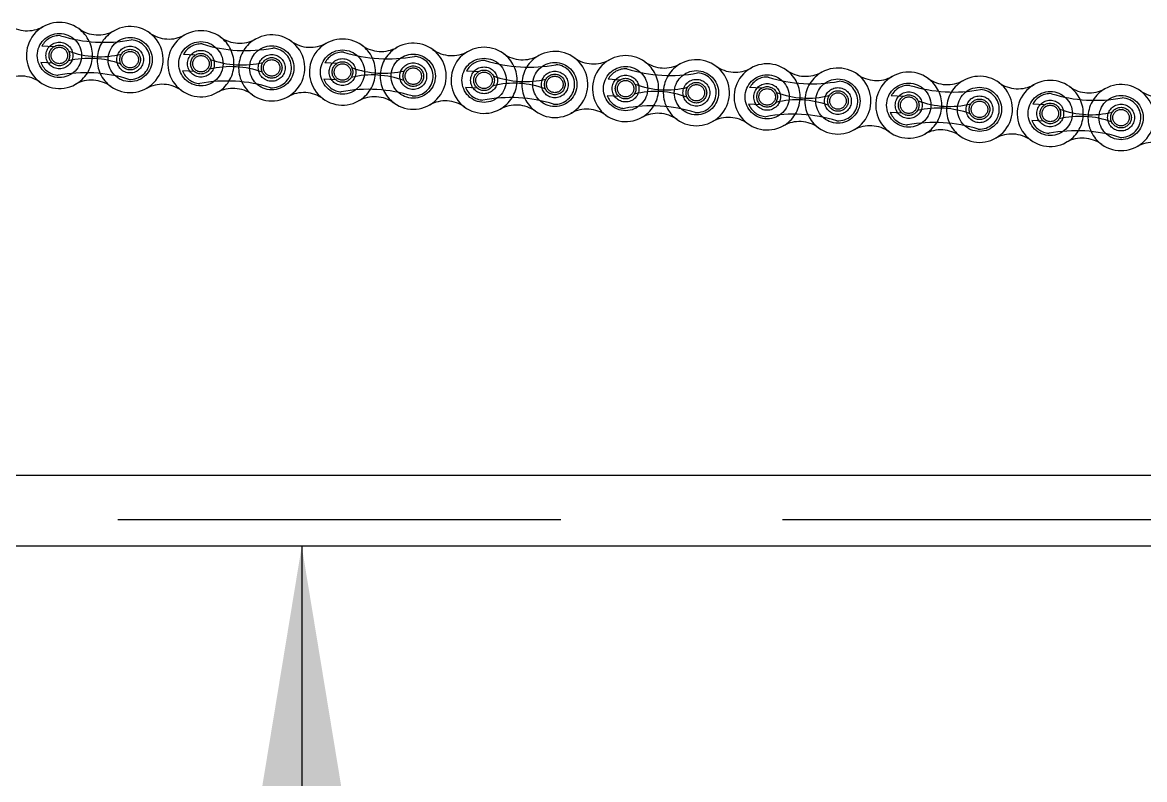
# Model space of a CAD drawing. Header units: metres. Extents: x 0 to 21025, y 0 to 14850.
# Drawn here: x 6086.9 to 6287.9, y 13000.9 to 13136.6 of the extents above; entities that cross this region are included whole.
import ezdxf

# ---------------------------------------------------------------- set-up
doc = ezdxf.new("R2010")
doc.units = ezdxf.units.M
doc.header["$LTSCALE"] = 25
doc.linetypes.add('HIDDEN2', pattern=[4.7625, 3.175, -1.5875])
for name, color, linetype in [('SDM', 7, 'Continuous'), ('SL4', 4, 'Continuous'), ('ST1', 7, 'HIDDEN2')]:
    doc.layers.add(name, color=color, linetype=linetype)
doc.styles.add('ROMANS', font='ROMANS.SHX')
doc.dimstyles.new('25___1-25', dxfattribs={"dimscale": 25, "dimtxt": 2.5, "dimasz": 2, "dimexe": 1.5, "dimexo": 1, "dimgap": 0.5, "dimtad": 1, "dimzin": 12, "dimtxsty": 'ROMANS', "dimcen": 0, "dimclrd": 256, "dimclre": 256, "dimclrt": 3, "dimazin": 3, "dimtfac": 1, "dimtmove": 0, "dimatfit": 0, "dimfxl": 1, "dimlwd": -1, "dimlwe": -1, "dimarcsym": 0})

msp = doc.modelspace()

# ---------------------------------------------------------------- linework, layer by layer
at = {"layer": 'SL4'}
for p, q in [((5588.014, 13055.444), (6490.514, 13055.444)), ((6490.514, 13042.681), (5783.277, 13042.681))]:
    msp.add_line(p, q, dxfattribs=at)
at = {"layer": 'ST1'}
for p, q in [((6092.461, 13132.185), (6090.341, 13132.309)), ((6117.818, 13130.7), (6115.698, 13130.824)), ((6092.289, 13129.238), (6090.169, 13129.362)), ((6117.645, 13127.753), (6115.525, 13127.877)), ((6143.174, 13129.215), (6141.054, 13129.339)), ((6168.531, 13127.73), (6166.411, 13127.854)), ((6143.002, 13126.268), (6140.882, 13126.392)), ((6193.887, 13126.245), (6191.767, 13126.369)), ((6168.358, 13124.783), (6166.238, 13124.907)), ((6193.715, 13123.298), (6191.595, 13123.422)), ((6219.244, 13124.76), (6217.124, 13124.884)), ((6219.071, 13121.813), (6216.951, 13121.937)), ((6244.601, 13123.275), (6242.48, 13123.399)), ((6269.957, 13121.79), (6267.837, 13121.914)), ((6244.428, 13120.328), (6242.308, 13120.452)), ((6269.785, 13118.843), (6267.664, 13118.967)), ((5540.514, 13055.444), (6540.514, 13055.444)), ((6540.514, 13047.444), (5540.514, 13047.444))]:
    msp.add_line(p, q, dxfattribs=at)
for centre, radius in [((6093.48, 13130.647), 3.96), ((6106.158, 13129.904), 3.96), ((6093.48, 13130.647), 2.398), ((6093.48, 13130.647), 1.845), ((6093.48, 13130.647), 1.476), ((6106.158, 13129.904), 2.398), ((6106.158, 13129.904), 1.845), ((6118.837, 13129.162), 3.96), ((6118.837, 13129.162), 2.398), ((6131.515, 13128.419), 3.96), ((6144.193, 13127.677), 3.96), ((6106.158, 13129.904), 1.476), ((6118.837, 13129.162), 1.845), ((6118.837, 13129.162), 1.476), ((6131.515, 13128.419), 2.398), ((6131.515, 13128.419), 1.845), ((6131.515, 13128.419), 1.476), ((6144.193, 13127.677), 2.398), ((6144.193, 13127.677), 1.845), ((6156.871, 13126.934), 3.96), ((6169.55, 13126.192), 3.96), ((6144.193, 13127.677), 1.476), ((6156.871, 13126.934), 2.399), ((6156.871, 13126.934), 1.845), ((6156.871, 13126.934), 1.476), ((6169.55, 13126.192), 2.399), ((6169.55, 13126.192), 1.845), ((6169.55, 13126.192), 1.476), ((6182.228, 13125.449), 3.96), ((6182.228, 13125.449), 2.399), ((6194.906, 13124.707), 3.96), ((6207.585, 13123.964), 3.96), ((6182.228, 13125.449), 1.845), ((6182.228, 13125.449), 1.476), ((6194.906, 13124.707), 2.398), ((6194.906, 13124.707), 1.845), ((6194.906, 13124.707), 1.476), ((6207.585, 13123.964), 2.398), ((6207.585, 13123.964), 1.845), ((6207.585, 13123.964), 1.476), ((6220.263, 13123.222), 3.96), ((6220.263, 13123.222), 2.399), ((6232.941, 13122.479), 3.96), ((6245.619, 13121.737), 3.96), ((6220.263, 13123.222), 1.845), ((6220.263, 13123.222), 1.476), ((6232.941, 13122.479), 2.398), ((6232.941, 13122.479), 1.845), ((6232.941, 13122.479), 1.476), ((6245.619, 13121.737), 2.398), ((6245.619, 13121.737), 1.845), ((6258.298, 13120.994), 3.96), ((6270.976, 13120.252), 3.96), ((6283.654, 13119.509), 3.96), ((6245.619, 13121.737), 1.476), ((6258.298, 13120.994), 2.398), ((6258.298, 13120.994), 1.845), ((6258.298, 13120.994), 1.476), ((6270.976, 13120.252), 2.398), ((6270.976, 13120.252), 1.845), ((6270.976, 13120.252), 1.476), ((6283.654, 13119.509), 2.398), ((6283.654, 13119.509), 1.845), ((6283.654, 13119.509), 1.476)]:
    msp.add_circle(centre, radius, dxfattribs=at)
for centre, radius, start, end in [((6087.725, 13140.994), 5.92, 234.21502, 299.08164), ((6093.48, 13130.647), 5.92, 54.21502, 299.08164), ((6106.158, 13129.904), 5.92, 234.21502, 119.08164), ((6093.48, 13130.647), 3.552, 86.64833, 152.09497), ((6101.52, 13159.323), 26.322, 252.68848, 280.60819), ((6093.48, 13130.647), 5.92, 299.08158, 54.21509), ((6100.404, 13140.252), 5.92, 234.21502, 299.08164), ((6106.158, 13129.904), 5.92, 119.08158, 234.21509), ((6106.158, 13129.904), 3.552, 266.64833, 86.64833), ((6113.082, 13139.509), 5.92, 234.21502, 299.08164), ((6118.837, 13129.162), 5.92, 54.21502, 299.08164), ((6118.837, 13129.162), 5.92, 299.08158, 54.21509), ((6125.76, 13138.767), 5.92, 234.21502, 299.08164), ((6131.515, 13128.419), 5.92, 119.08158, 234.21509), ((6131.515, 13128.419), 5.92, 234.21502, 119.08164), ((6144.193, 13127.677), 5.92, 54.21502, 299.08164), ((6118.837, 13129.162), 3.552, 86.64833, 152.09497), ((6126.877, 13157.838), 26.322, 252.68848, 280.60819), ((6131.515, 13128.419), 3.552, 266.64833, 86.64833), ((6138.438, 13138.024), 5.92, 234.21502, 299.08164), ((6144.193, 13127.677), 5.92, 299.08158, 54.21509), ((6151.117, 13137.282), 5.92, 234.21502, 299.08164), ((6156.871, 13126.934), 5.92, 119.08158, 234.21509), ((6156.871, 13126.934), 5.92, 234.21502, 119.08164), ((6163.795, 13136.539), 5.92, 234.21502, 299.08164), ((6169.55, 13126.192), 5.92, 54.21502, 299.08164), ((6098.863, 13113.951), 16.175, 69.64134, 103.65533), ((6100.775, 13146.6), 16.175, 249.64134, 283.65533), ((6126.132, 13145.115), 16.175, 249.64134, 283.65533), ((6144.193, 13127.677), 3.552, 86.64833, 152.09497), ((6152.233, 13156.353), 26.322, 252.68848, 280.60819), ((6156.871, 13126.934), 3.552, 266.64833, 86.64833), ((6169.55, 13126.192), 3.552, 86.64833, 152.09497), ((6177.59, 13154.868), 26.322, 252.68848, 280.60819), ((6169.55, 13126.192), 5.92, 299.08158, 54.21509), ((6176.473, 13135.797), 5.92, 234.21502, 299.08164), ((6182.228, 13125.449), 5.92, 119.08158, 234.21509), ((6182.228, 13125.449), 5.92, 234.21502, 119.08164), ((6189.151, 13135.054), 5.92, 234.21502, 299.08164), ((6194.906, 13124.707), 5.92, 54.21502, 299.08164), ((6194.906, 13124.707), 5.92, 299.08158, 54.21509), ((6201.83, 13134.312), 5.92, 234.21502, 299.08164), ((6207.585, 13123.964), 5.92, 234.21502, 119.08164), ((6093.48, 13130.647), 3.552, 201.2017, 266.64833), ((6098.118, 13101.229), 26.322, 72.68848, 100.60819), ((6118.837, 13129.162), 3.552, 201.2017, 266.64833), ((6124.22, 13112.466), 16.175, 69.64134, 103.65533), ((6151.488, 13143.63), 16.175, 249.64134, 283.65533), ((6182.228, 13125.449), 3.552, 266.64833, 86.64833), ((6194.906, 13124.707), 3.552, 86.64833, 152.09497), ((6202.947, 13153.383), 26.322, 252.68848, 280.60819), ((6207.585, 13123.964), 5.92, 119.08158, 234.21509), ((6207.585, 13123.964), 3.552, 266.64833, 86.64833), ((6214.508, 13133.569), 5.92, 234.21502, 299.08164), ((6220.263, 13123.222), 5.92, 54.21502, 299.08164), ((6220.263, 13123.222), 5.92, 299.08158, 54.21509), ((6227.186, 13132.827), 5.92, 234.21502, 299.08164), ((6232.941, 13122.479), 5.92, 119.08158, 234.21509), ((6232.941, 13122.479), 5.92, 234.21502, 119.08164), ((6245.619, 13121.737), 5.92, 54.21502, 299.08164), ((6086.557, 13121.042), 5.92, 54.21502, 119.08164), ((6099.235, 13120.3), 5.92, 54.21502, 119.08164), ((6111.913, 13119.557), 5.92, 54.21502, 119.08164), ((6123.475, 13099.744), 26.322, 72.68848, 100.60819), ((6144.193, 13127.677), 3.552, 201.2017, 266.64833), ((6149.576, 13110.981), 16.175, 69.64134, 103.65533), ((6174.933, 13109.496), 16.175, 69.64134, 103.65533), ((6176.845, 13142.145), 16.175, 249.64134, 283.65533), ((6202.201, 13140.66), 16.175, 249.64134, 283.65533), ((6220.263, 13123.222), 3.552, 86.64833, 152.09497), ((6228.303, 13151.898), 26.322, 252.68848, 280.60819), ((6232.941, 13122.479), 3.552, 266.64833, 86.64833), ((6239.864, 13132.084), 5.92, 234.21502, 299.08164), ((6245.619, 13121.737), 5.92, 299.08158, 54.21509), ((6252.543, 13131.342), 5.92, 234.21502, 299.08164), ((6258.298, 13120.994), 5.92, 119.08158, 234.21509), ((6258.298, 13120.994), 5.92, 234.21502, 119.08164), ((6265.221, 13130.599), 5.92, 234.21502, 299.08164), ((6270.976, 13120.252), 5.92, 54.21502, 299.08164), ((6283.654, 13119.509), 5.92, 234.21502, 119.08164), ((6124.592, 13118.815), 5.92, 54.21502, 119.08164), ((6137.27, 13118.072), 5.92, 54.21502, 119.08164), ((6148.831, 13098.259), 26.322, 72.68848, 100.60819), ((6169.55, 13126.192), 3.552, 201.2017, 266.64833), ((6194.906, 13124.707), 3.552, 201.2017, 266.64833), ((6200.289, 13108.011), 16.175, 69.64134, 103.65533), ((6227.558, 13139.175), 16.175, 249.64134, 283.65533), ((6245.619, 13121.737), 3.552, 86.64833, 152.09497), ((6253.66, 13150.413), 26.322, 252.68848, 280.60819), ((6258.298, 13120.994), 3.552, 266.64833, 86.64833), ((6270.976, 13120.252), 3.552, 86.64833, 152.09497), ((6279.016, 13148.928), 26.322, 252.68848, 280.60819), ((6270.976, 13120.252), 5.92, 299.08158, 54.21509), ((6277.899, 13129.857), 5.92, 234.21502, 299.08164), ((6283.654, 13119.509), 5.92, 119.08158, 234.21509), ((6290.578, 13129.114), 5.92, 234.21502, 299.08164), ((6149.948, 13117.33), 5.92, 54.21502, 119.08164), ((6162.626, 13116.587), 5.92, 54.21502, 119.08164), ((6174.188, 13096.774), 26.322, 72.68848, 100.60819), ((6175.305, 13115.845), 5.92, 54.21502, 119.08164), ((6199.544, 13095.289), 26.322, 72.68848, 100.60819), ((6220.263, 13123.222), 3.552, 201.2017, 266.64833), ((6225.646, 13106.526), 16.175, 69.64134, 103.65533), ((6252.915, 13137.69), 16.175, 249.64134, 283.65533), ((6283.654, 13119.509), 3.552, 266.64833, 86.64833), ((6187.983, 13115.102), 5.92, 54.21502, 119.08164), ((6200.661, 13114.36), 5.92, 54.21502, 119.08164), ((6213.339, 13113.617), 5.92, 54.21502, 119.08164), ((6224.901, 13093.804), 26.322, 72.68848, 100.60819), ((6245.619, 13121.737), 3.552, 201.2017, 266.64833), ((6251.002, 13105.041), 16.175, 69.64134, 103.65533), ((6276.359, 13103.556), 16.175, 69.64134, 103.65533), ((6278.271, 13136.205), 16.175, 249.64134, 283.65533), ((6226.018, 13112.875), 5.92, 54.21502, 119.08164), ((6238.696, 13112.132), 5.92, 54.21502, 119.08164), ((6250.257, 13092.319), 26.322, 72.68848, 100.60819), ((6270.976, 13120.252), 3.552, 201.2017, 266.64833), ((6251.374, 13111.39), 5.92, 54.21502, 119.08164), ((6264.053, 13110.647), 5.92, 54.21502, 119.08164), ((6275.614, 13090.834), 26.322, 72.68848, 100.60819), ((6276.731, 13109.905), 5.92, 54.21502, 119.08164), ((6289.409, 13109.162), 5.92, 54.21502, 119.08164)]:
    msp.add_arc(centre, radius, start, end, dxfattribs=at)

# ---------------------------------------------------------------- leaders
at = {"layer": 'SDM'}
msp.add_leader([(6136.895, 13042.681), (6136.895, 12844.91), (6355.312, 12844.91)], dimstyle='25___1-25', override={"dimgap": 0.5, "dimtad": 0}, dxfattribs=at)

doc.saveas('drawing.dxf')
